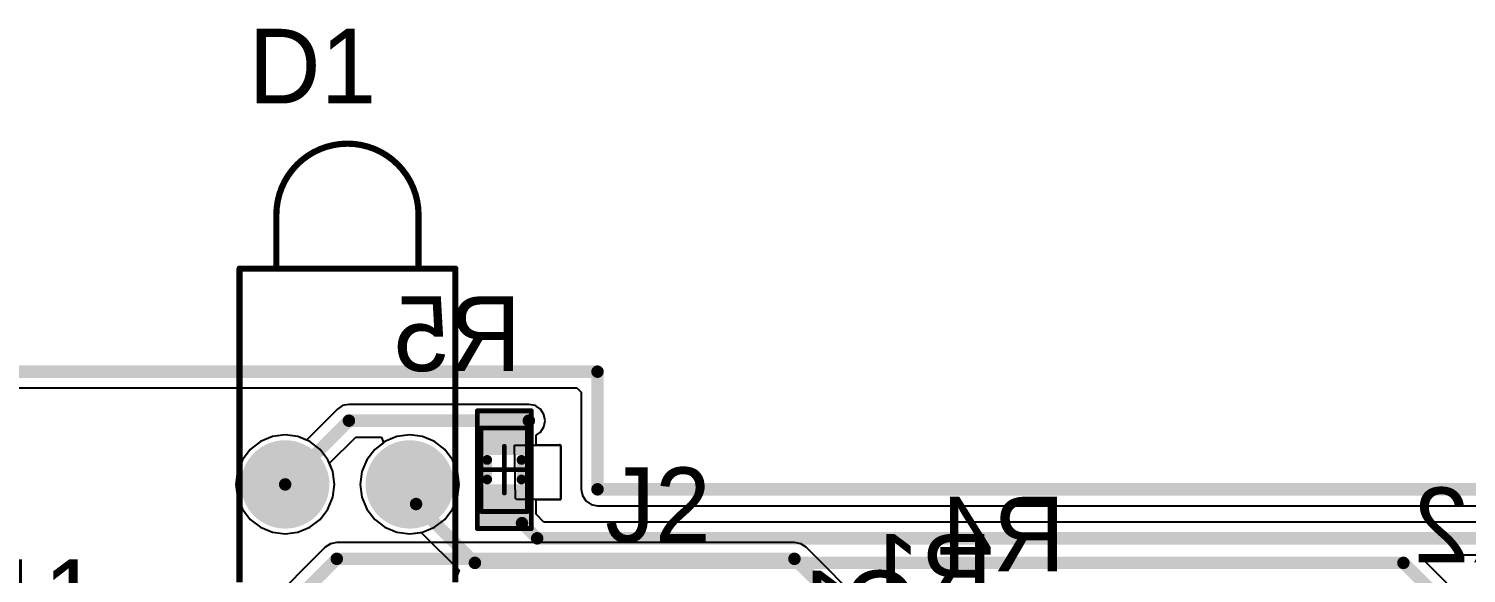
# Model space of a CAD drawing. Extents: x 2.14 to 5.34, y 1.83 to 4.04.
# Drawn here: x 3.52 to 4.674, y 3.606 to 4.043 of the extents above; entities that cross this region are included whole.
import ezdxf

# ---------------------------------------------------------------- set-up
doc = ezdxf.new("R2010")
doc.units = 0
for name, color, linetype in [('BOTTOMLAYER', 5, 'CONTINUOUS'), ('BOTTOMOVERLAY', 54, 'CONTINUOUS'), ('BOTTOMPASTE', 16, 'CONTINUOUS'), ('BOTTOMSOLDER', 6, 'CONTINUOUS'), ('KEEPOUTLAYER', 6, 'CONTINUOUS'), ('MECHANICAL13', 56, 'CONTINUOUS'), ('MECHANICAL15', 56, 'CONTINUOUS'), ('MULTILAYER', 9, 'CONTINUOUS'), ('PADHOLELAYER', 156, 'CONTINUOUS'), ('TOPLAYER', 1, 'CONTINUOUS'), ('TOPOVERLAY', 2, 'CONTINUOUS'), ('TOPSOLDER', 216, 'CONTINUOUS')]:
    doc.layers.add(name, color=color, linetype=linetype)

msp = doc.modelspace()

# ---------------------------------------------------------------- linework, layer by layer
at = {"layer": 'BOTTOMLAYER'}
for p, q in [((3.450394, 3.75459), (3.959772, 3.75459)), ((3.959772, 3.75459), (3.963252, 3.75111)), ((3.771749, 3.740473), (3.76749, 3.737628)), ((3.776772, 3.741473), (3.771749, 3.740473)), ((3.92126, 3.741473), (3.776772, 3.741473)), ((3.926283, 3.740473), (3.92126, 3.741473)), ((3.926755, 3.740158), (3.926283, 3.740473)), ((3.927164, 3.740158), (3.926755, 3.740158)), ((3.927164, 3.739885), (3.927164, 3.740158)), ((3.963252, 3.75111), (3.963252, 3.673228)), ((3.76749, 3.737628), (3.742598, 3.712736)), ((3.930541, 3.737628), (3.927164, 3.739885)), ((3.933387, 3.73337), (3.930541, 3.737628)), ((3.934386, 3.728346), (3.933387, 3.73337)), ((3.927164, 3.716808), (3.930541, 3.719065)), ((3.930541, 3.719065), (3.933387, 3.723323)), ((3.933387, 3.723323), (3.934386, 3.728346)), ((3.705737, 3.711556), (3.697513, 3.705245)), ((3.715314, 3.715523), (3.705737, 3.711556)), ((3.725592, 3.716876), (3.715314, 3.715523)), ((3.735869, 3.715523), (3.725592, 3.716876)), ((3.742598, 3.712736), (3.735869, 3.715523)), ((3.761161, 3.694173), (3.782209, 3.71522)), ((3.782209, 3.71522), (3.802857, 3.71522)), ((3.804439, 3.71056), (3.797513, 3.705245)), ((3.802857, 3.71522), (3.804439, 3.71056)), ((3.91063, 3.665748), (3.909842, 3.708661)), ((3.909842, 3.708661), (3.945669, 3.708661)), ((3.927164, 3.708661), (3.927164, 3.716808)), ((3.945669, 3.708661), (3.927164, 3.708661)), ((3.945669, 3.708661), (3.946063, 3.709055)), ((3.946063, 3.709055), (3.945669, 3.708661)), ((3.946063, 3.709055), (3.94685, 3.708268)), ((3.946229, 3.708889), (3.946063, 3.709055)), ((3.946063, 3.709055), (3.946063, 3.709055)), ((3.946063, 3.709055), (3.946063, 3.709055)), ((3.946063, 3.709055), (3.946063, 3.709055)), ((3.946294, 3.708825), (3.946229, 3.708889)), ((3.946851, 3.708268), (3.946294, 3.708825)), ((3.946294, 3.708825), (3.946294, 3.708825)), ((3.94685, 3.708268), (3.94685, 3.66496)), ((3.94685, 3.70748), (3.946851, 3.708268)), ((3.94685, 3.66496), (3.94685, 3.70748)), ((3.94685, 3.70748), (3.94685, 3.70748)), ((3.94685, 3.70748), (3.94685, 3.70748)), ((3.94685, 3.70748), (3.94685, 3.70748)), ((3.94685, 3.70748), (3.94685, 3.70748)), ((3.94685, 3.70748), (3.94685, 3.70748)), ((3.94685, 3.70748), (3.946851, 3.70748)), ((3.946851, 3.70748), (3.94685, 3.70748)), ((3.946851, 3.70748), (3.946851, 3.70748)), ((3.946851, 3.70748), (3.946851, 3.70748)), ((3.946851, 3.70748), (3.946851, 3.70748)), ((3.691202, 3.697021), (3.687235, 3.687444)), ((3.697513, 3.705245), (3.691202, 3.697021)), ((3.763948, 3.687444), (3.761161, 3.694173)), ((3.791202, 3.697021), (3.787235, 3.687444)), ((3.797513, 3.705245), (3.791202, 3.697021)), ((3.687235, 3.687444), (3.685882, 3.677166)), ((3.765301, 3.677166), (3.763948, 3.687444)), ((3.787235, 3.687444), (3.785882, 3.677166)), ((3.685882, 3.677166), (3.687235, 3.666889)), ((3.763948, 3.666889), (3.765301, 3.677166)), ((3.785882, 3.677166), (3.787235, 3.666889)), ((3.963252, 3.673228), (3.964251, 3.668205)), ((3.687235, 3.666889), (3.691202, 3.657312)), ((3.759981, 3.657312), (3.763948, 3.666889)), ((3.787235, 3.666889), (3.791202, 3.657312)), ((3.911417, 3.66496), (3.91063, 3.665748)), ((3.94685, 3.66496), (3.911417, 3.66496)), ((3.927164, 3.65321), (3.927164, 3.66496)), ((3.927164, 3.66496), (3.94685, 3.66496)), ((3.964251, 3.668205), (3.967096, 3.663947)), ((3.967096, 3.663947), (3.971355, 3.661101)), ((3.971355, 3.661101), (3.976378, 3.660102)), ((3.976378, 3.660102), (5.325456, 3.660102)), ((3.691202, 3.657312), (3.697513, 3.649087)), ((3.697513, 3.649087), (3.705737, 3.642777)), ((3.745446, 3.642777), (3.753671, 3.649087)), ((3.753671, 3.649087), (3.759981, 3.657312)), ((3.791202, 3.657312), (3.797513, 3.649087)), ((3.797513, 3.649087), (3.805737, 3.642777)), ((3.93339, 3.646984), (3.927164, 3.65321)), ((3.705737, 3.642777), (3.715314, 3.63881)), ((3.715314, 3.63881), (3.725592, 3.637457)), ((3.725592, 3.637457), (3.735869, 3.63881)), ((3.735869, 3.63881), (3.745446, 3.642777)), ((3.805737, 3.642777), (3.815314, 3.63881)), ((3.815314, 3.63881), (3.825592, 3.637457)), ((3.825592, 3.637457), (3.834883, 3.63868)), ((3.834883, 3.63868), (3.865339, 3.608224)), ((4.720472, 3.646984), (3.93339, 3.646984)), ((4.640077, 3.616185), (4.64196, 3.620732)), ((4.690334, 3.565928), (4.640077, 3.616185)), ((4.64196, 3.620732), (4.682784, 3.620732)), ((3.865339, 3.608224), (3.863455, 3.603677))]:
    msp.add_line(p, q, dxfattribs=at)
at = {"layer": 'BOTTOMLAYER', "const_width": 0.01}
for points in [[(3.725592, 3.677166), (3.776772, 3.728346)], [(3.776772, 3.728346), (3.92126, 3.728346)], [(3.830709, 3.661417), (3.877953, 3.614173)], [(3.915748, 3.646063), (3.927953, 3.633858)], [(3.927953, 3.633858), (4.720472, 3.633858)], [(3.877953, 3.614173), (4.623526, 3.614173)], [(4.623526, 3.614173), (4.681102, 3.556596)]]:
    msp.add_lwpolyline(points, dxfattribs=at)
at = {"layer": 'BOTTOMLAYER'}
for points, const_width in [([(3.774272, 3.728346, 1), (3.779272, 3.728346, 1)], 0.005), ([(3.774272, 3.728346, 1), (3.779272, 3.728346, 1)], 0.005), ([(3.91876, 3.728346, 1), (3.92376, 3.728346, 1)], 0.005), ([(3.709844, 3.677166, 1), (3.74134, 3.677166, 1)], 0.031496), ([(3.809844, 3.677166, 1), (3.84134, 3.677166, 1)], 0.031496), ([(3.723092, 3.677166, 1), (3.728092, 3.677166, 1)], 0.005), ([(3.828209, 3.661417, 1), (3.833209, 3.661417, 1)], 0.005), ([(3.913248, 3.646063, 1), (3.918248, 3.646063, 1)], 0.005), ([(3.925453, 3.633858, 1), (3.930453, 3.633858, 1)], 0.005), ([(3.925453, 3.633858, 1), (3.930453, 3.633858, 1)], 0.005), ([(3.875453, 3.614173, 1), (3.880453, 3.614173, 1)], 0.005), ([(3.875453, 3.614173, 1), (3.880453, 3.614173, 1)], 0.005), ([(4.621026, 3.614173, 1), (4.626026, 3.614173, 1)], 0.005), ([(4.621026, 3.614173, 1), (4.626026, 3.614173, 1)], 0.005)]:
    msp.add_lwpolyline(points, format="xyb", close=True, dxfattribs=dict(at, const_width=const_width))
for points in [[(3.91929, 3.732284), (3.883857, 3.732284), (3.91929, 3.704725), (3.883857, 3.704725)], [(3.91929, 3.673228), (3.883857, 3.673228), (3.91929, 3.645669), (3.883857, 3.645669)]]:
    msp.add_solid(points, dxfattribs=at)
at = {"layer": 'BOTTOMOVERLAY', "const_width": 0.007874}
for points in [[(3.887796, 3.681102), (3.887796, 3.69685)], [(3.915354, 3.681102), (3.915354, 3.69685)]]:
    msp.add_lwpolyline(points, dxfattribs=at)
at = {"layer": 'BOTTOMOVERLAY', "const_width": 0.003937}
for points in [[(3.885827, 3.69685, 1), (3.889764, 3.69685, 1)], [(3.913385, 3.69685, 1), (3.917322, 3.69685, 1)], [(3.885827, 3.681102, 1), (3.889764, 3.681102, 1)], [(3.913385, 3.681102, 1), (3.917322, 3.681102, 1)]]:
    msp.add_lwpolyline(points, format="xyb", close=True, dxfattribs=at)
at = {"layer": 'BOTTOMPASTE'}
for points in [[(3.91929, 3.732284), (3.883857, 3.732284), (3.91929, 3.704725), (3.883857, 3.704725)], [(3.91929, 3.673228), (3.883857, 3.673228), (3.91929, 3.645669), (3.883857, 3.645669)]]:
    msp.add_solid(points, dxfattribs=at)
at = {"layer": 'BOTTOMSOLDER', "const_width": 0.035496}
for points in [[(3.707844, 3.677166, 1), (3.74334, 3.677166, 1)], [(3.807844, 3.677166, 1), (3.84334, 3.677166, 1)]]:
    msp.add_lwpolyline(points, format="xyb", close=True, dxfattribs=at)
at = {"layer": 'BOTTOMSOLDER'}
for points in [[(3.92329, 3.736284), (3.879857, 3.736284), (3.92329, 3.700725), (3.879857, 3.700725)], [(3.92329, 3.677228), (3.879857, 3.677228), (3.92329, 3.641669), (3.879857, 3.641669)]]:
    msp.add_solid(points, dxfattribs=at)
at = {"layer": 'KEEPOUTLAYER', "const_width": 0.01}
for points in [[(2.69685, 3.767716), (3.976378, 3.767716)], [(3.976378, 3.673228), (3.976378, 3.767716)], [(3.976378, 3.673228), (5.338583, 3.673228)]]:
    msp.add_lwpolyline(points, dxfattribs=at)
at = {"layer": 'KEEPOUTLAYER', "const_width": 0.005}
for points in [[(3.973878, 3.767716, 1), (3.978878, 3.767716, 1)], [(3.973878, 3.767716, 1), (3.978878, 3.767716, 1)], [(3.973878, 3.673228, 1), (3.978878, 3.673228, 1)], [(3.973878, 3.673228, 1), (3.978878, 3.673228, 1)]]:
    msp.add_lwpolyline(points, format="xyb", close=True, dxfattribs=at)
at = {"layer": 'MECHANICAL13', "const_width": 0.003937}
for points in [[(3.882874, 3.655512), (3.882874, 3.72244)], [(3.882874, 3.72244), (3.920276, 3.72244)], [(3.920276, 3.655512), (3.920276, 3.72244)], [(3.882874, 3.655512), (3.920276, 3.655512)]]:
    msp.add_lwpolyline(points, dxfattribs=at)
at = {"layer": 'MECHANICAL13', "const_width": 0.001969}
for points in [[(3.88189, 3.72244, 1), (3.883858, 3.72244, 1)], [(3.88189, 3.72244, 1), (3.883858, 3.72244, 1)], [(3.919292, 3.72244, 1), (3.92126, 3.72244, 1)], [(3.919292, 3.72244, 1), (3.92126, 3.72244, 1)], [(3.88189, 3.655512, 1), (3.883858, 3.655512, 1)], [(3.88189, 3.655512, 1), (3.883858, 3.655512, 1)], [(3.919292, 3.655512, 1), (3.92126, 3.655512, 1)], [(3.919292, 3.655512, 1), (3.92126, 3.655512, 1)]]:
    msp.add_lwpolyline(points, format="xyb", close=True, dxfattribs=at)
at = {"layer": 'MECHANICAL15', "const_width": 0.003937}
for points in [[(3.879922, 3.641732), (3.879922, 3.73622)], [(3.879922, 3.73622), (3.923228, 3.73622)], [(3.923228, 3.641732), (3.923228, 3.73622)], [(3.901574, 3.670276), (3.901574, 3.707676)], [(3.882874, 3.688976), (3.920276, 3.688976)], [(3.879922, 3.641732), (3.923228, 3.641732)]]:
    msp.add_lwpolyline(points, dxfattribs=at)
at = {"layer": 'MECHANICAL15', "const_width": 0.001969}
for points in [[(3.878938, 3.73622, 1), (3.880906, 3.73622, 1)], [(3.878938, 3.73622, 1), (3.880906, 3.73622, 1)], [(3.922244, 3.73622, 1), (3.924212, 3.73622, 1)], [(3.922244, 3.73622, 1), (3.924212, 3.73622, 1)], [(3.90059, 3.707676, 1), (3.902558, 3.707676, 1)], [(3.88189, 3.688976, 1), (3.883858, 3.688976, 1)], [(3.919292, 3.688976, 1), (3.92126, 3.688976, 1)], [(3.90059, 3.670276, 1), (3.902558, 3.670276, 1)], [(3.878938, 3.641732, 1), (3.880906, 3.641732, 1)], [(3.878938, 3.641732, 1), (3.880906, 3.641732, 1)], [(3.922244, 3.641732, 1), (3.924212, 3.641732, 1)], [(3.922244, 3.641732, 1), (3.924212, 3.641732, 1)]]:
    msp.add_lwpolyline(points, format="xyb", close=True, dxfattribs=at)
at = {"layer": 'MULTILAYER', "const_width": 0.031496}
for points in [[(3.709844, 3.677166, 1), (3.74134, 3.677166, 1)], [(3.809844, 3.677166, 1), (3.84134, 3.677166, 1)]]:
    msp.add_lwpolyline(points, format="xyb", close=True, dxfattribs=at)
at = {"layer": 'PADHOLELAYER', "const_width": 0.015748}
for points in [[(3.717718, 3.677166, 1), (3.733466, 3.677166, 1)], [(3.817718, 3.677166, 1), (3.833466, 3.677166, 1)]]:
    msp.add_lwpolyline(points, format="xyb", close=True, dxfattribs=at)
at = {"layer": 'TOPLAYER'}
for p, q in [((3.450394, 3.75459), (3.959772, 3.75459)), ((3.959772, 3.75459), (3.963252, 3.75111)), ((3.963252, 3.75111), (3.963252, 3.673228)), ((3.705737, 3.711556), (3.697513, 3.705245)), ((3.715314, 3.715523), (3.705737, 3.711556)), ((3.725592, 3.716876), (3.715314, 3.715523)), ((3.735869, 3.715523), (3.725592, 3.716876)), ((3.745446, 3.711556), (3.735869, 3.715523)), ((3.753671, 3.705245), (3.745446, 3.711556)), ((3.805737, 3.711556), (3.797513, 3.705245)), ((3.815314, 3.715523), (3.805737, 3.711556)), ((3.825592, 3.716876), (3.815314, 3.715523)), ((3.835869, 3.715523), (3.825592, 3.716876)), ((3.845446, 3.711556), (3.835869, 3.715523)), ((3.853671, 3.705245), (3.845446, 3.711556)), ((3.691202, 3.697021), (3.687235, 3.687444)), ((3.697513, 3.705245), (3.691202, 3.697021)), ((3.759981, 3.697021), (3.753671, 3.705245)), ((3.763948, 3.687444), (3.759981, 3.697021)), ((3.791202, 3.697021), (3.787235, 3.687444)), ((3.797513, 3.705245), (3.791202, 3.697021)), ((3.859981, 3.697021), (3.853671, 3.705245)), ((3.863948, 3.687444), (3.859981, 3.697021)), ((3.687235, 3.687444), (3.685882, 3.677166)), ((3.765301, 3.677166), (3.763948, 3.687444)), ((3.787235, 3.687444), (3.785882, 3.677166)), ((3.865301, 3.677166), (3.863948, 3.687444)), ((3.685882, 3.677166), (3.687235, 3.666889)), ((3.763948, 3.666889), (3.765301, 3.677166)), ((3.785882, 3.677166), (3.787235, 3.666889)), ((3.863948, 3.666889), (3.865301, 3.677166)), ((3.963252, 3.673228), (3.963252, 3.673228)), ((3.963252, 3.673228), (3.963252, 3.673228)), ((3.963252, 3.673228), (3.964251, 3.668205)), ((3.687235, 3.666889), (3.691202, 3.657312)), ((3.759981, 3.657312), (3.763948, 3.666889)), ((3.787235, 3.666889), (3.791202, 3.657312)), ((3.859981, 3.657312), (3.863948, 3.666889)), ((3.964251, 3.668205), (3.967096, 3.663947)), ((3.967096, 3.663947), (3.971355, 3.661101)), ((3.971355, 3.661101), (3.976378, 3.660102)), ((3.976378, 3.660102), (5.325456, 3.660102)), ((3.691202, 3.657312), (3.697513, 3.649087)), ((3.697513, 3.649087), (3.705737, 3.642777)), ((3.745446, 3.642777), (3.753671, 3.649087)), ((3.753671, 3.649087), (3.759981, 3.657312)), ((3.791202, 3.657312), (3.797513, 3.649087)), ((3.797513, 3.649087), (3.805737, 3.642777)), ((3.845446, 3.642777), (3.853671, 3.649087)), ((3.853671, 3.649087), (3.859981, 3.657312)), ((3.705737, 3.642777), (3.715314, 3.63881)), ((3.715314, 3.63881), (3.725592, 3.637457)), ((3.725592, 3.637457), (3.735869, 3.63881)), ((3.735869, 3.63881), (3.745446, 3.642777)), ((3.805737, 3.642777), (3.815314, 3.63881)), ((3.815314, 3.63881), (3.825592, 3.637457)), ((3.825592, 3.637457), (3.835869, 3.63881)), ((3.835869, 3.63881), (3.845446, 3.642777)), ((3.757736, 3.626692), (3.616703, 3.48566)), ((3.761994, 3.629537), (3.757736, 3.626692)), ((3.767017, 3.630536), (3.761994, 3.629537)), ((4.134558, 3.630536), (3.767017, 3.630536)), ((4.139581, 3.629537), (4.134558, 3.630536)), ((4.14384, 3.626692), (4.139581, 3.629537)), ((4.351801, 3.418731), (4.14384, 3.626692))]:
    msp.add_line(p, q, dxfattribs=at)
for points, const_width in [([(3.709844, 3.677166, 1), (3.74134, 3.677166, 1)], 0.031496), ([(3.809844, 3.677166, 1), (3.84134, 3.677166, 1)], 0.031496), ([(3.764517, 3.61741, 1), (3.769517, 3.61741, 1)], 0.005), ([(3.764517, 3.61741, 1), (3.769517, 3.61741, 1)], 0.005), ([(4.132058, 3.61741, 1), (4.137058, 3.61741, 1)], 0.005), ([(4.132058, 3.61741, 1), (4.137058, 3.61741, 1)], 0.005)]:
    msp.add_lwpolyline(points, format="xyb", close=True, dxfattribs=dict(at, const_width=const_width))
at = {"layer": 'TOPLAYER', "const_width": 0.01}
for points in [[(3.625985, 3.476378), (3.767017, 3.61741)], [(3.767017, 3.61741), (4.134558, 3.61741)], [(4.134558, 3.61741), (4.342519, 3.409449)]]:
    msp.add_lwpolyline(points, dxfattribs=at)
at = {"layer": 'TOPOVERLAY', "const_width": 0.005}
msp.add_lwpolyline([(3.718504, 3.893701, -1), (3.832677, 3.893701)], format="xyb", dxfattribs=at)
at = {"layer": 'TOPOVERLAY', "const_width": 0.0025}
for points in [[(3.717254, 3.893701, 1), (3.719754, 3.893701, 1)], [(3.717254, 3.8937, 1), (3.719754, 3.8937, 1)], [(3.831427, 3.893701, 1), (3.833927, 3.893701, 1)], [(3.831428, 3.8937, 1), (3.833928, 3.8937, 1)], [(3.687726, 3.850394, 1), (3.690226, 3.850394, 1)], [(3.687726, 3.850394, 1), (3.690226, 3.850394, 1)], [(3.717254, 3.850394, 1), (3.719754, 3.850394, 1)], [(3.831428, 3.850394, 1), (3.833928, 3.850394, 1)], [(3.860956, 3.850394, 1), (3.863456, 3.850394, 1)], [(3.860956, 3.850394, 1), (3.863456, 3.850394, 1)]]:
    msp.add_lwpolyline(points, format="xyb", close=True, dxfattribs=at)
at = {"layer": 'TOPOVERLAY', "const_width": 0.005}
for points in [[(3.718504, 3.850394), (3.718504, 3.8937)], [(3.832678, 3.850394), (3.832678, 3.8937)], [(3.688976, 3.850394), (3.862206, 3.850394)], [(3.688976, 3.598424), (3.688976, 3.850394)], [(3.862206, 3.598424), (3.862206, 3.850394)]]:
    msp.add_lwpolyline(points, dxfattribs=at)
at = {"layer": 'TOPSOLDER', "const_width": 0.035496}
for points in [[(3.707844, 3.677166, 1), (3.74334, 3.677166, 1)], [(3.807844, 3.677166, 1), (3.84334, 3.677166, 1)]]:
    msp.add_lwpolyline(points, format="xyb", close=True, dxfattribs=at)

# ---------------------------------------------------------------- texts
at = {"layer": 'BOTTOMOVERLAY', "text_generation_flag": 2}
for s, p in [('R5', (3.915189, 3.768189)), ('R2', (4.734433, 3.614654)), ('R4', (4.351937, 3.60726)), ('R1', (4.293504, 3.577402)), ('C1', (4.234252, 3.548))]:
    msp.add_text(s, height=0.06, rotation=360, dxfattribs=at).set_placement(p)
at = {"layer": 'TOPOVERLAY'}
msp.add_text('D1', height=0.06, rotation=360, dxfattribs=at).set_placement((3.696134, 3.983063))
for s, p in [('J2', (3.982559, 3.630787)), ('C11', (3.429016, 3.557134))]:
    msp.add_text(s, height=0.06, dxfattribs=at).set_placement(p)

doc.saveas('drawing.dxf')
